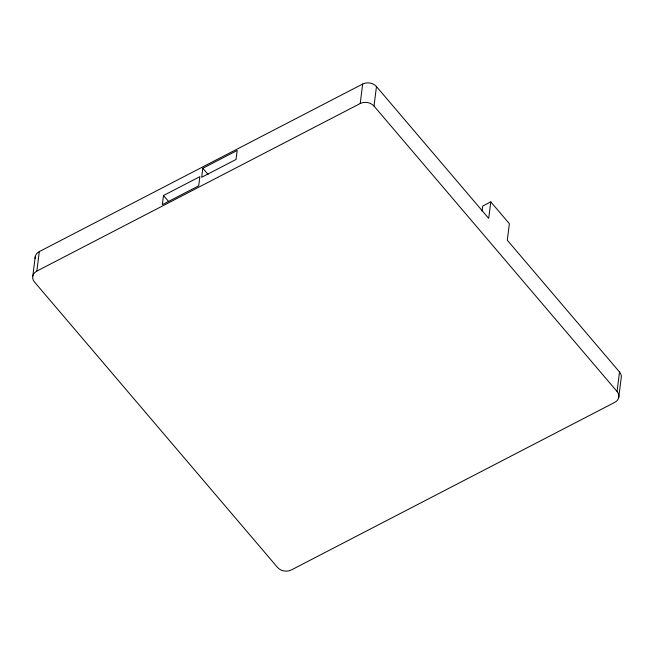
<?xml version="1.0" encoding="UTF-8"?>
<svg xmlns="http://www.w3.org/2000/svg" width="654" height="654" viewBox="0 0 654 654"><rect width="100%" height="100%" fill="white"/><g stroke="black" fill="none" stroke-linecap="round" stroke-linejoin="round"><path stroke-width="0.98" d="M32.798 276.021L35.267 256.523M490.786 201.873L509.376 223.701L507.291 240.198L619.526 372.003L617.057 391.501A9.933 7.881 7.2 0 1 614.695 402.398L291.332 569.961A9.933 7.881 7.2 0 1 277.533 567.435L34.474 281.997A9.933 7.881 7.2 0 1 36.845 271.091L39.305 251.602L362.668 84.039A9.933 7.881 7.2 0 1 376.467 86.565L488.701 218.371L490.786 201.873L482.701 206.067L482.088 210.915M163.492 195.513L162.331 204.661L198.71 185.81L199.871 176.662L163.492 195.513L168.658 201.579M202.814 168.274L201.677 177.267L236.037 159.462L237.173 150.469L202.814 168.274L208.095 174.471M36.845 271.091L360.207 103.536L362.668 84.039M617.057 391.501L374.006 106.062L376.467 86.565M618.733 397.477L621.202 377.979A9.933 7.881 7.2 0 0 619.526 372.003M360.207 103.536A9.933 7.881 7.2 0 1 374.006 106.062M35.161 258.583A9.933 7.881 7.2 0 1 39.305 251.602"/></g></svg>
